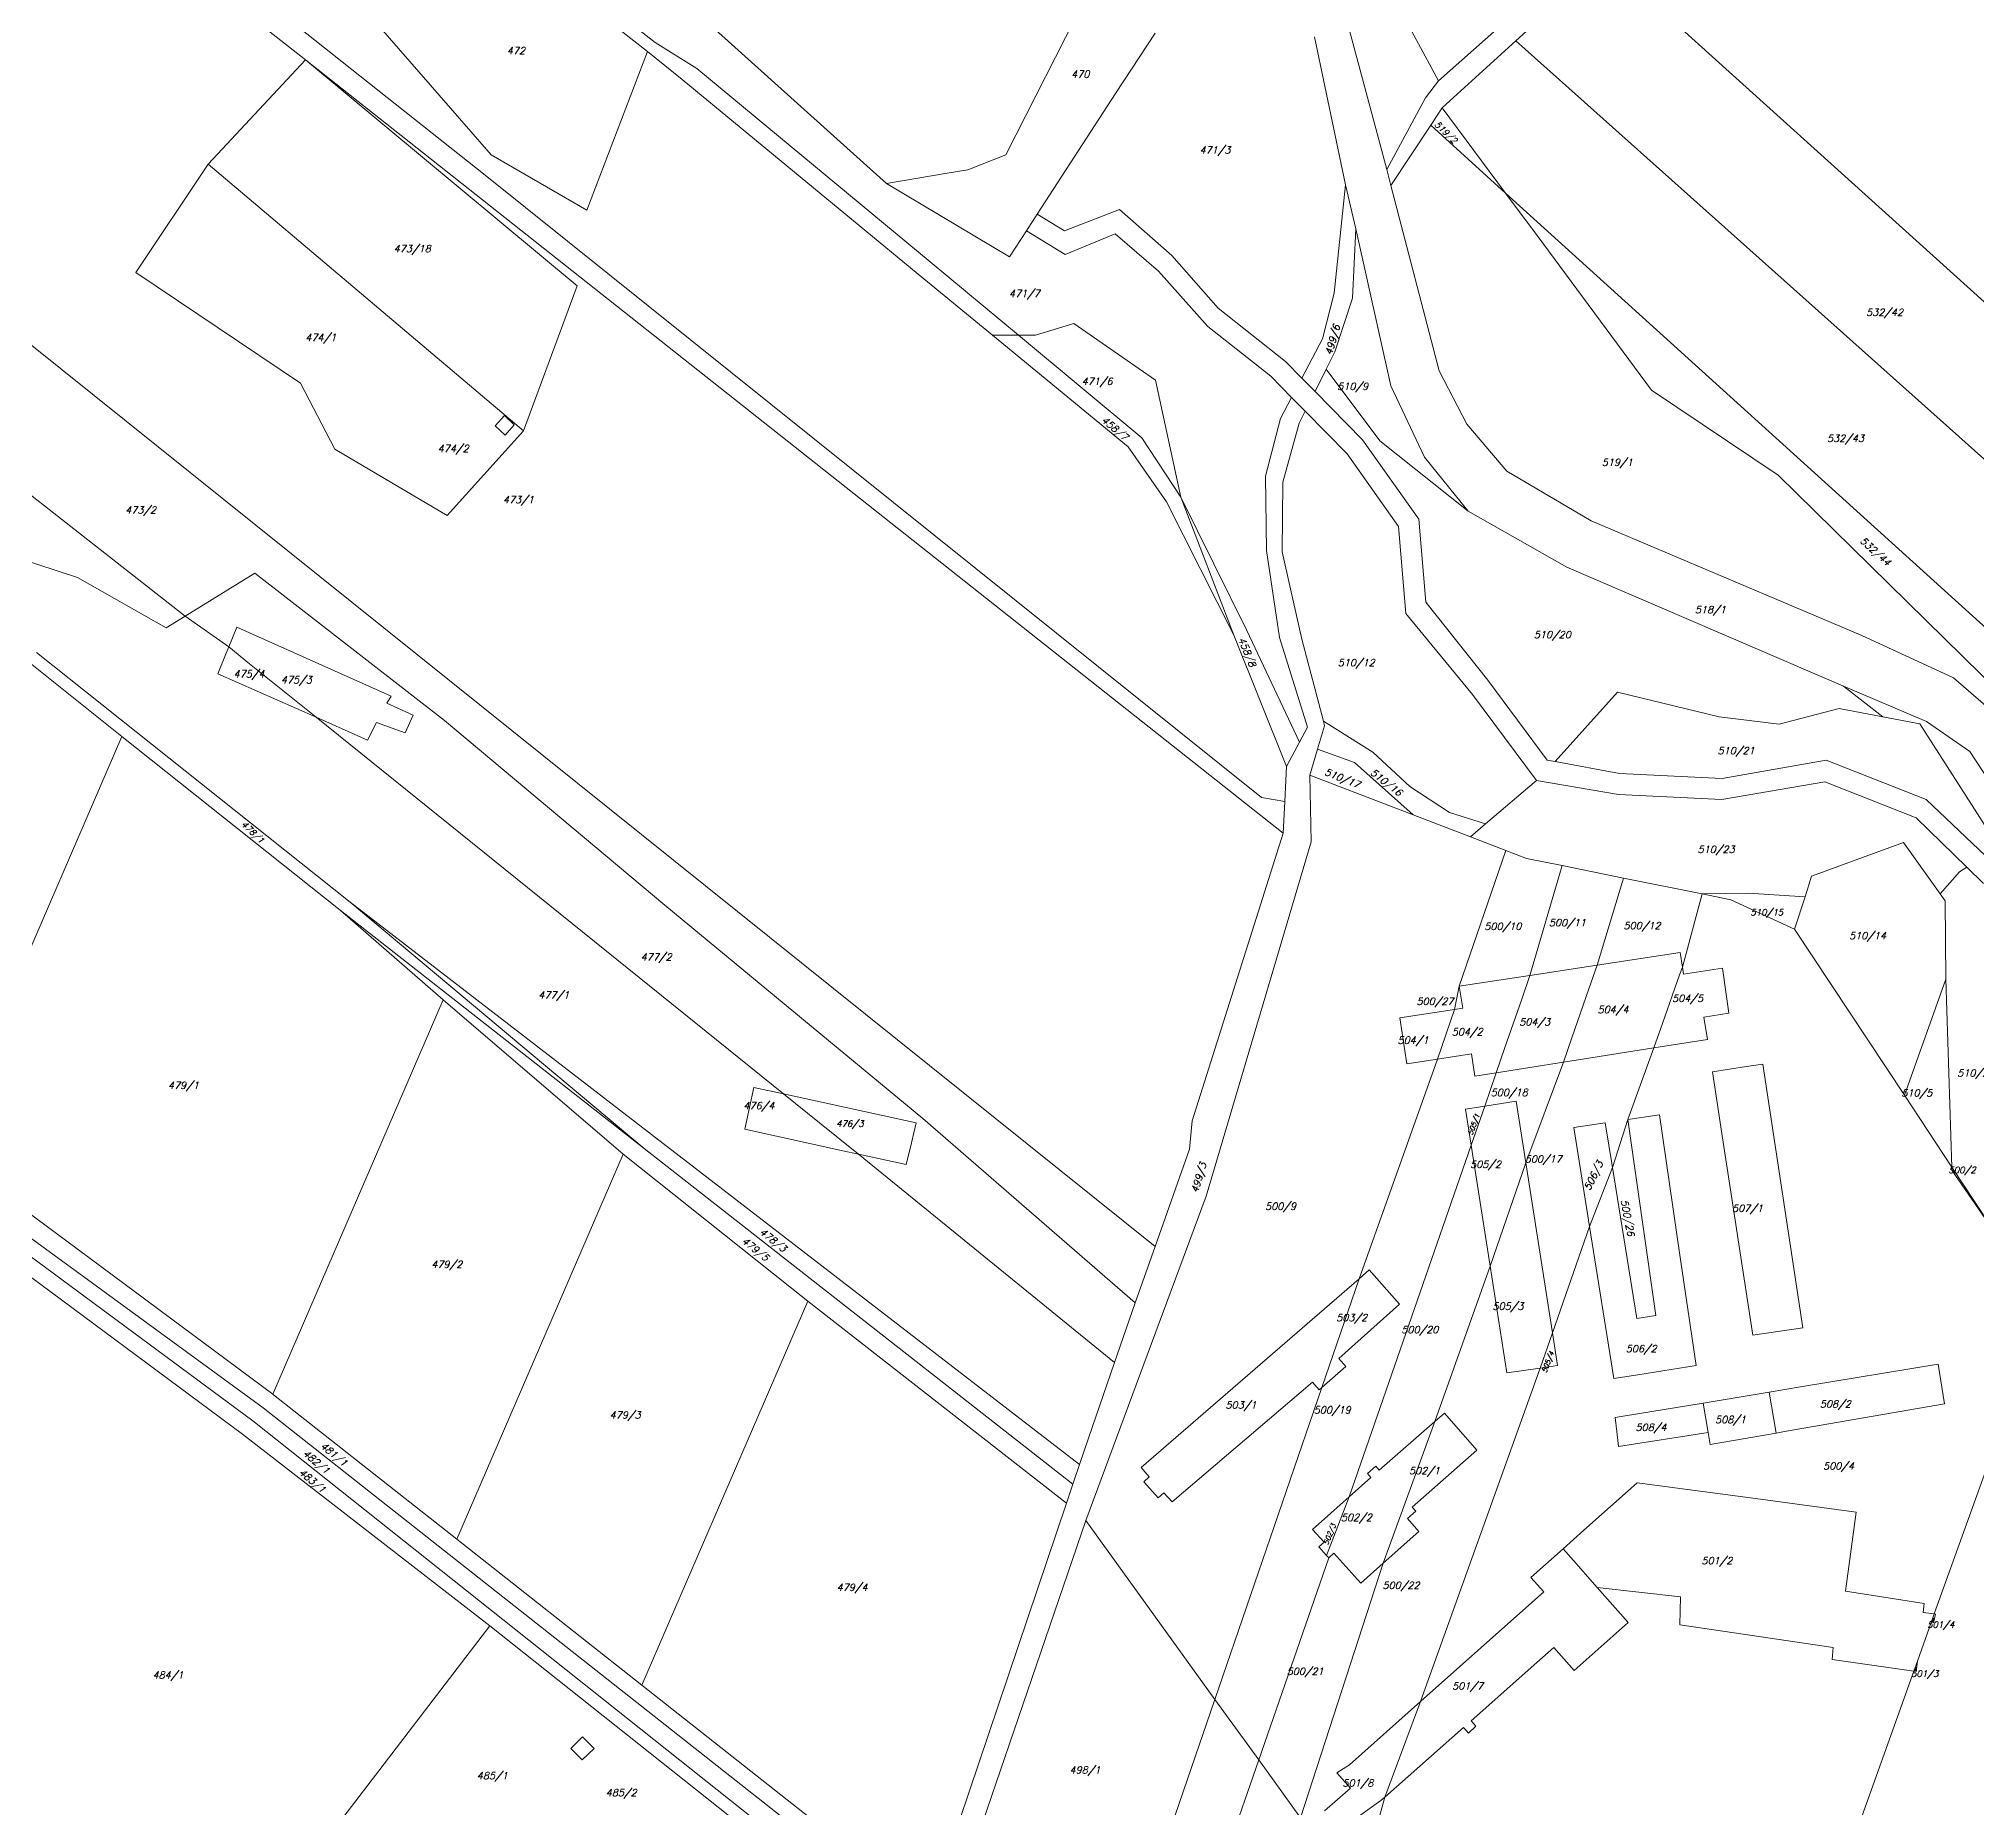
# Model space of a CAD drawing. Header units: millimetres. Extents: x -626414 to -622734, y -1174816 to -1171998.
# Drawn here: x -625481.5 to -625016.3, y -1173423.2 to -1172998.4 of the extents above; entities that cross this region are included whole.
import ezdxf
from ezdxf.enums import TextEntityAlignment as Align

# ---------------------------------------------------------------- set-up
doc = ezdxf.new("R2010")
doc.units = ezdxf.units.MM
doc.layers.add('Dobrinsko_hranice parcel', color=7, linetype='Continuous', lineweight=0)
doc.layers.add('Dobrinsko_parcelní čísla', color=7, linetype='Continuous', lineweight=0)
doc.styles.add('Style-ITALICS', font='ITALICS.shx')

msp = doc.modelspace()

# ---------------------------------------------------------------- linework, layer by layer
at = {"layer": 'Dobrinsko_hranice parcel', "color": 7, "linetype": 'Continuous', "lineweight": 13}
for p, q in [((-625598.71, -1172853.19), (-625374.38, -1173031.19)), ((-625417.5, -1173003.53), (-625519.33, -1172923.46)), ((-625186.07, -1172933.43), (-625145.62, -1173008.53)), ((-625145.62, -1173008.53), (-625092.96, -1172961.73)), ((-625105.66, -1172979.45), (-625127.04, -1172998.93)), ((-624965.64, -1173105.88), (-625105.66, -1172979.45)), ((-625352.77, -1172984.38), (-625333.58, -1172999.36)), ((-625226.89, -1172981.84), (-625249.49, -1173026.33)), ((-625158.04, -1173029.8), (-625170.29, -1172984.17)), ((-625335.49, -1173001.5), (-625354.64, -1172986.48)), ((-625373.01, -1173026.29), (-625400.08, -1172995.22)), ((-625278.12, -1173033.18), (-625319.98, -1172995.5)), ((-625333.58, -1172999.36), (-625323.65, -1173005.57)), ((-625213.65, -1172997.07), (-625223.13, -1173011.63)), ((-625167.96, -1173033.49), (-625175.38, -1172997.97)), ((-625127.04, -1172998.93), (-625142.87, -1173013.35)), ((-624960.17, -1173148.09), (-625127.04, -1172998.93)), ((-625440.89, -1173028.53), (-625417.5, -1173003.53)), ((-625182.89, -1173189.13), (-625417.5, -1173003.53)), ((-625335.49, -1173001.5), (-625350.04, -1173039.61)), ((-625327.14, -1173008.21), (-625335.49, -1173001.5)), ((-625270.5, -1173054.95), (-625327.14, -1173008.21)), ((-625323.65, -1173005.57), (-625267.63, -1173051.96)), ((-625148.73, -1173012.66), (-625145.62, -1173008.53)), ((-625213.65, -1173288.4), (-625557.6, -1173012.43)), ((-625223.13, -1173011.63), (-625241.92, -1173040.53)), ((-625158.04, -1173029.8), (-625148.73, -1173012.66)), ((-625142.87, -1173013.35), (-625144.72, -1173015.05)), ((-625147.49, -1173019.23), (-625144.72, -1173015.05)), ((-625144.72, -1173015.05), (-625129.55, -1173035.49)), ((-625157.04, -1173033.67), (-625147.49, -1173019.23)), ((-625129.55, -1173035.49), (-625147.49, -1173019.23)), ((-625350.04, -1173039.61), (-625373.01, -1173026.29)), ((-625249.49, -1173026.33), (-625258.59, -1173029.88)), ((-625458.25, -1173054.54), (-625440.89, -1173028.53)), ((-625440.89, -1173028.53), (-625365.2, -1173092.56)), ((-625374.38, -1173031.19), (-625188.1, -1173180.6)), ((-625263.52, -1173030.71), (-625278.12, -1173033.18)), ((-625258.59, -1173029.88), (-625263.52, -1173030.71)), ((-625158.04, -1173029.8), (-625157.04, -1173033.67)), ((-625248.59, -1173050.79), (-625278.12, -1173033.18)), ((-625167.96, -1173033.49), (-625170.69, -1173059.56)), ((-625165.5, -1173044.1), (-625167.96, -1173033.49)), ((-625157.04, -1173033.67), (-625145.48, -1173078.15)), ((-624963.17, -1173186.25), (-625129.55, -1173035.49)), ((-625129.55, -1173035.49), (-625121.97, -1173045.7)), ((-625569.56, -1173040.53), (-625446.44, -1173137.04)), ((-625242.35, -1173041.2), (-625244.11, -1173043.9)), ((-625241.92, -1173040.53), (-625242.35, -1173041.2)), ((-625241.92, -1173040.53), (-625235.42, -1173044.52)), ((-625235.42, -1173044.52), (-625222.17, -1173039.4)), ((-625222.17, -1173039.4), (-625209.6, -1173050.47)), ((-625244.54, -1173044.57), (-625248.59, -1173050.79)), ((-625244.11, -1173043.9), (-625244.54, -1173044.57)), ((-625244.54, -1173044.57), (-625235.24, -1173050.26)), ((-625235.24, -1173050.26), (-625223.19, -1173045.26)), ((-625223.19, -1173045.26), (-625212.85, -1173054.26)), ((-625166.29, -1173060.69), (-625165.5, -1173044.1)), ((-625165.5, -1173044.1), (-625157.08, -1173081.8)), ((-625121.97, -1173045.7), (-625094.49, -1173082.83)), ((-625209.6, -1173050.47), (-625198.53, -1173063.14)), ((-625418.72, -1173081.15), (-625458.25, -1173054.54)), ((-625252.64, -1173069.63), (-625270.5, -1173054.95)), ((-625267.63, -1173051.96), (-625246.4, -1173069.63)), ((-625212.85, -1173054.26), (-625200.95, -1173067.52)), ((-625170.69, -1173059.56), (-625173.45, -1173070.48)), ((-625170.48, -1173073.63), (-625166.29, -1173060.69)), ((-625198.53, -1173063.14), (-625182.31, -1173075.93)), ((-625252.64, -1173069.63), (-625246.4, -1173069.63)), ((-625220.1, -1173096.38), (-625252.64, -1173069.63)), ((-625246.4, -1173069.63), (-625216.83, -1173094.25)), ((-625246.4, -1173069.63), (-625242.37, -1173069.63)), ((-625242.37, -1173069.63), (-625233.17, -1173066.8)), ((-625233.17, -1173066.8), (-625213.55, -1173080.42)), ((-625200.95, -1173067.52), (-625185.87, -1173079.43)), ((-625178.42, -1173079.89), (-625173.45, -1173070.48)), ((-625172.55, -1173077.77), (-625170.48, -1173073.63)), ((-625182.31, -1173075.93), (-625178.42, -1173079.89)), ((-625175.24, -1173083.13), (-625172.55, -1173077.77)), ((-625172.55, -1173077.77), (-625159.68, -1173094.96)), ((-625145.48, -1173078.15), (-625138.8, -1173090.93)), ((-625410.45, -1173096.97), (-625418.72, -1173081.15)), ((-625213.55, -1173080.42), (-625207.45, -1173108.52)), ((-625185.87, -1173079.43), (-625180.87, -1173084.53)), ((-625178.42, -1173079.89), (-625175.24, -1173083.13)), ((-625175.24, -1173083.13), (-625163.88, -1173094.69)), ((-625149, -1173098.85), (-625157.08, -1173081.8)), ((-625094.49, -1173082.83), (-625064.08, -1173103.19)), ((-625180.87, -1173084.53), (-625183.54, -1173089.59)), ((-625180.87, -1173084.53), (-625177.6, -1173087.85)), ((-625179.03, -1173090.69), (-625177.6, -1173087.85)), ((-625177.6, -1173087.85), (-625167.58, -1173098.05)), ((-625365.2, -1173092.56), (-625383.52, -1173112.88)), ((-625183.54, -1173089.59), (-625187.17, -1173103.48)), ((-625182.99, -1173104.92), (-625179.03, -1173090.69)), ((-625138.8, -1173090.93), (-625129.24, -1173102.28)), ((-625383.52, -1173112.88), (-625410.45, -1173096.97)), ((-625210.91, -1173109.63), (-625220.1, -1173096.38)), ((-625216.83, -1173094.25), (-625207.45, -1173108.52)), ((-625163.88, -1173094.69), (-625150.37, -1173113.75)), ((-625159.68, -1173094.96), (-625138.48, -1173111.86)), ((-625155.22, -1173115.57), (-625167.58, -1173098.05)), ((-625138.48, -1173111.86), (-625149, -1173098.85)), ((-625129.24, -1173102.28), (-625109.01, -1173114.15)), ((-625187.17, -1173103.48), (-625186.9, -1173121.28)), ((-625183.11, -1173121.58), (-625182.99, -1173104.92)), ((-625064.08, -1173103.19), (-624995.94, -1173170.21)), ((-625194.72, -1173141.58), (-625210.91, -1173109.63)), ((-625207.45, -1173108.52), (-625194.72, -1173141.58)), ((-625207.45, -1173108.52), (-625191.59, -1173140.52)), ((-625114.87, -1173125.32), (-625138.48, -1173111.86)), ((-625153.45, -1173136.38), (-625155.22, -1173115.57)), ((-625150.37, -1173113.75), (-625148.67, -1173133.66)), ((-625109.01, -1173114.15), (-625044.04, -1173141.69)), ((-625472.28, -1173127.78), (-625498.84, -1173119.1)), ((-625186.9, -1173121.28), (-625183.77, -1173142.14)), ((-625178.46, -1173142.55), (-625183.11, -1173121.58)), ((-625048.46, -1173153.82), (-625114.87, -1173125.32)), ((-625450.94, -1173139.82), (-625472.28, -1173127.78)), ((-625429.67, -1173126.7), (-625446.44, -1173137.04)), ((-625384.15, -1173162.12), (-625429.67, -1173126.7)), ((-625148.67, -1173133.66), (-625133.79, -1173152.43)), ((-625446.44, -1173137.04), (-625450.94, -1173139.82)), ((-625446.44, -1173137.04), (-625435.95, -1173144.45)), ((-625435.95, -1173144.45), (-625434.01, -1173139.69)), ((-625434.01, -1173139.69), (-625396.96, -1173156.23)), ((-625137.45, -1173155.89), (-625153.45, -1173136.38)), ((-625436.54, -1173145.9), (-625435.95, -1173144.45)), ((-625435.95, -1173144.45), (-625430.93, -1173148.49)), ((-625182.12, -1173173.11), (-625194.72, -1173141.58)), ((-625191.59, -1173140.52), (-625179, -1173167.3)), ((-625183.77, -1173142.14), (-625177.06, -1173163.69)), ((-625173.26, -1173162.27), (-625178.46, -1173142.55)), ((-625044.04, -1173141.69), (-625022, -1173151.88)), ((-625461.62, -1173165.94), (-625484.03, -1173148.01)), ((-625406.83, -1173205.75), (-625482.08, -1173145.74)), ((-625438.56, -1173150.91), (-625436.54, -1173145.9)), ((-625430.93, -1173148.49), (-625414.98, -1173161.34)), ((-625414.98, -1173161.34), (-625438.56, -1173150.91)), ((-625133.79, -1173152.43), (-625119.54, -1173171.62)), ((-625022, -1173151.88), (-625010.68, -1173161.71)), ((-625396.96, -1173156.23), (-625398, -1173157.92)), ((-625398, -1173157.92), (-625391.67, -1173160.83)), ((-625122.12, -1173176.52), (-625137.45, -1173155.89)), ((-625028.51, -1173162.34), (-625048.46, -1173153.82)), ((-625039.03, -1173161.22), (-625048.46, -1173153.82)), ((-625414.98, -1173161.34), (-625302.82, -1173251.72)), ((-625402.61, -1173166.81), (-625414.98, -1173161.34)), ((-625400.46, -1173162.55), (-625402.61, -1173166.81)), ((-625393.62, -1173165.08), (-625400.46, -1173162.55)), ((-625391.67, -1173160.83), (-625393.62, -1173165.08)), ((-625331.28, -1173206.4), (-625384.15, -1173162.12)), ((-625161.37, -1173169.74), (-625173.26, -1173162.27)), ((-625172.96, -1173163.41), (-625173.26, -1173162.27)), ((-625018.15, -1173169.57), (-625028.51, -1173162.34)), ((-625461.62, -1173165.94), (-625504.43, -1173265.1)), ((-625409.21, -1173207.64), (-625461.62, -1173165.94)), ((-625179, -1173167.3), (-625182.12, -1173173.11)), ((-625177.06, -1173163.69), (-625179, -1173167.3)), ((-625174.64, -1173169.01), (-625172.96, -1173163.41)), ((-625176.52, -1173175.26), (-625174.64, -1173169.01)), ((-625165.81, -1173172.16), (-625174.64, -1173169.01)), ((-625151.71, -1173184.78), (-625165.81, -1173172.16)), ((-625152.47, -1173177.98), (-625161.37, -1173169.74)), ((-625119.54, -1173171.62), (-625117.64, -1173171.97)), ((-625117.64, -1173171.97), (-625102.16, -1173174.86)), ((-625077.59, -1173176.04), (-625052.57, -1173171.61)), ((-625052.57, -1173171.61), (-625028.58, -1173181.08)), ((-625003.94, -1173191.19), (-625018.15, -1173169.57)), ((-625182.12, -1173173.11), (-625182.53, -1173181.57)), ((-625176.21, -1173191.25), (-625176.52, -1173175.26)), ((-625176.52, -1173175.26), (-625151.71, -1173184.78)), ((-625134.31, -1173186.89), (-625122.12, -1173176.52)), ((-625102.4, -1173179.86), (-625122.12, -1173176.52)), ((-625102.16, -1173174.86), (-625077.59, -1173176.04)), ((-625052.91, -1173176.85), (-625077.63, -1173181.04)), ((-625030.98, -1173185.5), (-625052.91, -1173176.85)), ((-625188.1, -1173180.6), (-625182.53, -1173181.57)), ((-625182.53, -1173181.57), (-625182.89, -1173189.13)), ((-625142.97, -1173184.22), (-625152.47, -1173177.98)), ((-625077.63, -1173181.04), (-625102.4, -1173179.86)), ((-625028.58, -1173181.08), (-625014.38, -1173194.57)), ((-625151.71, -1173184.78), (-625137.97, -1173190.06)), ((-625134.31, -1173186.89), (-625142.97, -1173184.22)), ((-625018.82, -1173197.34), (-625030.98, -1173185.5)), ((-625182.89, -1173189.13), (-625204.74, -1173258.2)), ((-625137.97, -1173190.06), (-625134.31, -1173186.89)), ((-625137.97, -1173190.06), (-625129.45, -1173193.33)), ((-625201.35, -1173276.27), (-625176.21, -1173191.25)), ((-625129.45, -1173193.33), (-625140.63, -1173225.9)), ((-625129.45, -1173193.33), (-625124.54, -1173195.21)), ((-625124.54, -1173195.21), (-625115.97, -1173196.94)), ((-625034.03, -1173191.41), (-625056.11, -1173199.49)), ((-625025.21, -1173203.73), (-625034.03, -1173191.41)), ((-625123.71, -1173223.31), (-625115.97, -1173196.94)), ((-625115.97, -1173196.94), (-625101.25, -1173199.92)), ((-625101.25, -1173199.92), (-625107.55, -1173220.83)), ((-625101.25, -1173199.92), (-625082.36, -1173203.74)), ((-625056.11, -1173199.49), (-625057.64, -1173204.46)), ((-625014.86, -1173201.2), (-625018.82, -1173197.34)), ((-625087.1, -1173221.28), (-625082.36, -1173203.74)), ((-625071.3, -1173203.52), (-625082.36, -1173203.74)), ((-625082.36, -1173203.74), (-625075.48, -1173205.13)), ((-625057.64, -1173204.46), (-625071.3, -1173203.52)), ((-625057.64, -1173204.46), (-625060.19, -1173212.23)), ((-625024.04, -1173205.37), (-625025.21, -1173203.73)), ((-625384.46, -1173229.18), (-625409.21, -1173207.64)), ((-625336.25, -1173264.82), (-625409.21, -1173207.64)), ((-625336.25, -1173264.82), (-625406.83, -1173205.75)), ((-625231.76, -1173340.71), (-625406.83, -1173205.75)), ((-625269.36, -1173257.63), (-625331.28, -1173206.4)), ((-625075.48, -1173205.13), (-625060.19, -1173212.23)), ((-625023.9, -1173224.2), (-625024.04, -1173205.37)), ((-625060.19, -1173212.23), (-625033.83, -1173252.07)), ((-625107.55, -1173220.83), (-625087.64, -1173217.78)), ((-625087.64, -1173217.78), (-625087.1, -1173221.28)), ((-625140.63, -1173225.9), (-625123.71, -1173223.31)), ((-625123.71, -1173223.31), (-625125.67, -1173228.97)), ((-625123.71, -1173223.31), (-625107.55, -1173220.83)), ((-625107.55, -1173220.83), (-625109.52, -1173226.5)), ((-625087.76, -1173223.16), (-625091.89, -1173234.87)), ((-625087.1, -1173221.28), (-625087.76, -1173223.16)), ((-625087.1, -1173221.28), (-625086.83, -1173223.02)), ((-625086.83, -1173223.02), (-625077.46, -1173221.58)), ((-625077.46, -1173221.58), (-625075.93, -1173232.35)), ((-625140.63, -1173225.9), (-625141.81, -1173231.45)), ((-625139.82, -1173231.14), (-625140.63, -1173225.9)), ((-625109.52, -1173226.5), (-625113.64, -1173238.3)), ((-625033.83, -1173252.07), (-625023.9, -1173224.2)), ((-625023.9, -1173224.2), (-625022.42, -1173269.31)), ((-625384.46, -1173229.18), (-625425.34, -1173323.85)), ((-625341.31, -1173266.2), (-625384.46, -1173229.18)), ((-625154.94, -1173233.46), (-625141.81, -1173231.45)), ((-625141.81, -1173231.45), (-625145.9, -1173243.39)), ((-625141.81, -1173231.45), (-625139.82, -1173231.14)), ((-625125.67, -1173228.97), (-625129.77, -1173240.85)), ((-625075.93, -1173232.35), (-625081.96, -1173233.3)), ((-625427.66, -1173327.1), (-625551.86, -1173236.54)), ((-625153.25, -1173244.55), (-625154.94, -1173233.46)), ((-625091.89, -1173234.87), (-625093.96, -1173240.71)), ((-625081.96, -1173233.3), (-625081.11, -1173238.69)), ((-625430.13, -1173330.25), (-625553.43, -1173239.11)), ((-625137.74, -1173242.1), (-625145.9, -1173243.39)), ((-625136.89, -1173247.49), (-625137.74, -1173242.1)), ((-625129.77, -1173240.85), (-625131.79, -1173246.68)), ((-625113.64, -1173238.3), (-625115.67, -1173244.14)), ((-625093.96, -1173240.71), (-625115.67, -1173244.14)), ((-625100.16, -1173257.9), (-625093.96, -1173240.71)), ((-625081.11, -1173238.69), (-625093.96, -1173240.71)), ((-625145.9, -1173243.39), (-625164.68, -1173296.13)), ((-625145.9, -1173243.39), (-625153.25, -1173244.55)), ((-625131.79, -1173246.68), (-625136.89, -1173247.49)), ((-625134.54, -1173254.67), (-625131.79, -1173246.68)), ((-625115.67, -1173244.14), (-625131.79, -1173246.68)), ((-625115.67, -1173244.14), (-625124.66, -1173268.27)), ((-625079.9, -1173246.46), (-625071.71, -1173245.17)), ((-625077.62, -1173261.25), (-625079.9, -1173246.46)), ((-625071.71, -1173245.17), (-625067.82, -1173244.56)), ((-625067.82, -1173244.56), (-625058.22, -1173307.92)), ((-625310.98, -1173255.01), (-625309.92, -1173250.17)), ((-625309.92, -1173250.17), (-625302.82, -1173251.72)), ((-625312.12, -1173260.24), (-625310.98, -1173255.01)), ((-625302.82, -1173251.72), (-625270.98, -1173258.68)), ((-625302.82, -1173251.72), (-625294.21, -1173258.66)), ((-625139.15, -1173255.38), (-625134.54, -1173254.67)), ((-625137.79, -1173264.06), (-625139.15, -1173255.38)), ((-625134.54, -1173254.67), (-625137.79, -1173264.06)), ((-625134.54, -1173254.67), (-625126.97, -1173253.49)), ((-625126.97, -1173253.49), (-625124.66, -1173268.27)), ((-625033.83, -1173252.07), (-625022.42, -1173269.31)), ((-625288.59, -1173265.43), (-625312.12, -1173260.24)), ((-625294.21, -1173258.66), (-625284.82, -1173266.23)), ((-625270.98, -1173258.68), (-625272.13, -1173263.47)), ((-625218.41, -1173301.93), (-625269.36, -1173257.63)), ((-625204.74, -1173258.2), (-625205.42, -1173264.97)), ((-625113.16, -1173259.81), (-625105.61, -1173258.7)), ((-625109.36, -1173283.57), (-625113.16, -1173259.81)), ((-625105.61, -1173258.7), (-625103.88, -1173269.44)), ((-625103.88, -1173269.44), (-625100.16, -1173257.9)), ((-625100.16, -1173257.9), (-625092.57, -1173256.79)), ((-625093.46, -1173304.95), (-625100.16, -1173257.9)), ((-625092.57, -1173256.79), (-625087.76, -1173289.89)), ((-625425.34, -1173323.85), (-625504.43, -1173265.1)), ((-625233.36, -1173345.45), (-625336.25, -1173264.82)), ((-625284.82, -1173266.23), (-625288.59, -1173265.43)), ((-625272.13, -1173263.47), (-625273.37, -1173268.66)), ((-625205.42, -1173264.97), (-625213.65, -1173288.4)), ((-625167.07, -1173348.49), (-625137.79, -1173264.06)), ((-625133.26, -1173293.06), (-625137.79, -1173264.06)), ((-625070.18, -1173309.62), (-625077.62, -1173261.25)), ((-625432.61, -1173333.39), (-625523.05, -1173266.36)), ((-625341.31, -1173266.2), (-625381.22, -1173358.64)), ((-625297.01, -1173301.48), (-625341.31, -1173266.2)), ((-625273.37, -1173268.66), (-625284.82, -1173266.23)), ((-625284.82, -1173266.23), (-625223.35, -1173316.22)), ((-625124.66, -1173268.27), (-625133.26, -1173293.06)), ((-625124.66, -1173268.27), (-625118.27, -1173309.12)), ((-625103.88, -1173269.44), (-625109.36, -1173283.57)), ((-625103.88, -1173269.44), (-625098.06, -1173305.68)), ((-625022.4, -1173270.03), (-625022.42, -1173269.31)), ((-625022.42, -1173269.31), (-625011.2, -1173286.27)), ((-625011.2, -1173286.27), (-625022.4, -1173270.03)), ((-625230.28, -1173354.16), (-625201.35, -1173276.27)), ((-625118.27, -1173309.12), (-625109.36, -1173283.57)), ((-625103.53, -1173320.06), (-625109.36, -1173283.57)), ((-625213.65, -1173288.4), (-625218.41, -1173301.93)), ((-625133.26, -1173293.06), (-625146.47, -1173330.38)), ((-625129.25, -1173318.73), (-625133.26, -1173293.06)), ((-625087.76, -1173289.89), (-625083.82, -1173316.95)), ((-625217.02, -1173341.44), (-625164.68, -1173296.13)), ((-625164.68, -1173296.13), (-625173.6, -1173322.24)), ((-625164.68, -1173296.13), (-625162.23, -1173294)), ((-625162.23, -1173294), (-625154.95, -1173302.25)), ((-625297.01, -1173301.48), (-625336.81, -1173393.67)), ((-625234.89, -1173349.99), (-625297.01, -1173301.48)), ((-625218.41, -1173301.93), (-625223.35, -1173316.22)), ((-625154.95, -1173302.25), (-625169.56, -1173315.27)), ((-625098.06, -1173305.68), (-625093.46, -1173304.95)), ((-625118.27, -1173309.12), (-625121.23, -1173317.55)), ((-625118.27, -1173309.12), (-625117.05, -1173316.94)), ((-625058.22, -1173307.92), (-625070.18, -1173309.62)), ((-625223.35, -1173316.22), (-625229.62, -1173334.36)), ((-625169.56, -1173315.27), (-625167.87, -1173317.17)), ((-625058.79, -1173322.08), (-625025.72, -1173316.6)), ((-625025.72, -1173316.6), (-625024.22, -1173326.12)), ((-625175.9, -1173320.93), (-625209.58, -1173349.68)), ((-625174.23, -1173322.8), (-625175.9, -1173320.93)), ((-625167.87, -1173317.17), (-625173.6, -1173322.24)), ((-625149.91, -1173397.61), (-625121.23, -1173317.55)), ((-625121.23, -1173317.55), (-625129.25, -1173318.73)), ((-625117.05, -1173316.94), (-625121.23, -1173317.55)), ((-625097.81, -1173319.16), (-625103.53, -1173320.06)), ((-625083.82, -1173316.95), (-625097.81, -1173319.16)), ((-625026.65, -1173376.57), (-625006.38, -1173320.14)), ((-625425.19, -1173323.96), (-625425.34, -1173323.85)), ((-625381.22, -1173358.64), (-625425.19, -1173323.96)), ((-625173.6, -1173322.24), (-625199.27, -1173397.09)), ((-625173.6, -1173322.24), (-625174.23, -1173322.8)), ((-625101.29, -1173329.12), (-625082.1, -1173325.94)), ((-625082.1, -1173325.94), (-625066.24, -1173323.31)), ((-625080.93, -1173333), (-625082.1, -1173325.94)), ((-625066.24, -1173323.31), (-625058.79, -1173322.08)), ((-625066.24, -1173323.31), (-625064.63, -1173333.15)), ((-625430.13, -1173330.25), (-625275.57, -1173453.04)), ((-625271.04, -1173450.6), (-625427.66, -1173327.1)), ((-625159.83, -1173342.03), (-625146.47, -1173330.38)), ((-625146.47, -1173330.38), (-625158.88, -1173364.35)), ((-625146.47, -1173330.38), (-625144.16, -1173328.37)), ((-625144.16, -1173328.37), (-625136.45, -1173337.23)), ((-625103.26, -1173329.45), (-625101.29, -1173329.12)), ((-625102.85, -1173332.74), (-625103.26, -1173329.45)), ((-625024.22, -1173326.12), (-625062.61, -1173332.8)), ((-625373.33, -1173379.45), (-625432.61, -1173333.39)), ((-625229.62, -1173334.36), (-625231.76, -1173340.71)), ((-625102.4, -1173336.34), (-625102.85, -1173332.74)), ((-625080.93, -1173333), (-625102.4, -1173336.34)), ((-625080.45, -1173335.91), (-625080.93, -1173333)), ((-625064.63, -1173333.15), (-625080.45, -1173335.91)), ((-625062.61, -1173332.8), (-625064.63, -1173333.15)), ((-625136.45, -1173337.23), (-625151.94, -1173350.95)), ((-625231.76, -1173340.71), (-625233.36, -1173345.45)), ((-625215.04, -1173343.64), (-625217.02, -1173341.44)), ((-625216.36, -1173344.83), (-625215.04, -1173343.64)), ((-625167.07, -1173348.49), (-625161.85, -1173343.83)), ((-625162.7, -1173342.88), (-625160.69, -1173341.06)), ((-625161.85, -1173343.83), (-625162.7, -1173342.88)), ((-625160.69, -1173341.06), (-625159.83, -1173342.03)), ((-625233.36, -1173345.45), (-625234.89, -1173349.99)), ((-625212.88, -1173348.67), (-625216.36, -1173344.83)), ((-625211.56, -1173347.48), (-625212.88, -1173348.67)), ((-625209.58, -1173349.68), (-625211.56, -1173347.48)), ((-625175.83, -1173356.31), (-625167.07, -1173348.49)), ((-625167.07, -1173348.49), (-625172.51, -1173362.53)), ((-625110.78, -1173356.5), (-625097.96, -1173345.08)), ((-625097.96, -1173345.08), (-625068.39, -1173349.03)), ((-625068.39, -1173349.03), (-625045.39, -1173352.11)), ((-625234.89, -1173349.99), (-625264.59, -1173438.05)), ((-625151.09, -1173351.92), (-625153.09, -1173353.69)), ((-625153.09, -1173353.69), (-625150.34, -1173356.79)), ((-625151.94, -1173350.95), (-625151.09, -1173351.92)), ((-625045.39, -1173352.11), (-625047.93, -1173371.07)), ((-625262.52, -1173448.4), (-625230.28, -1173354.16)), ((-625199.27, -1173397.09), (-625230.28, -1173354.16)), ((-625173.09, -1173359.35), (-625175.83, -1173356.31)), ((-625150.34, -1173356.79), (-625158.88, -1173364.35)), ((-625115.75, -1173360.93), (-625110.78, -1173356.5)), ((-625336.81, -1173393.67), (-625381.22, -1173358.64)), ((-625188.78, -1173411.61), (-625171.97, -1173363.13)), ((-625174.35, -1173360.48), (-625173.09, -1173359.35)), ((-625172.51, -1173362.53), (-625174.35, -1173360.48)), ((-625171.97, -1173363.13), (-625172.51, -1173362.53)), ((-625170.71, -1173362.01), (-625171.97, -1173363.13)), ((-625164.3, -1173369.15), (-625170.71, -1173362.01)), ((-625123.46, -1173367.8), (-625115.75, -1173360.93)), ((-625113.27, -1173363.73), (-625115.75, -1173360.93)), ((-625158.88, -1173364.35), (-625178.72, -1173425.55)), ((-625158.88, -1173364.35), (-625164.3, -1173369.15)), ((-625120.37, -1173371.26), (-625123.46, -1173367.8)), ((-625107.56, -1173370.21), (-625113.27, -1173363.73)), ((-625149.91, -1173397.61), (-625120.37, -1173371.26)), ((-625107.56, -1173370.21), (-625100.12, -1173378.64)), ((-625087.59, -1173372.46), (-625107.56, -1173370.21)), ((-625087.74, -1173379.17), (-625087.59, -1173372.46)), ((-625047.93, -1173371.07), (-625029.1, -1173374.09)), ((-625029.1, -1173374.09), (-625029.35, -1173376.25)), ((-625029.35, -1173376.25), (-625026.65, -1173376.57)), ((-625027.39, -1173378.63), (-625026.65, -1173376.57)), ((-625026.39, -1173376.6), (-625026.85, -1173378.69)), ((-625026.65, -1173376.57), (-625026.39, -1173376.6)), ((-625373.33, -1173379.45), (-625421.2, -1173441.98)), ((-625313.05, -1173427.28), (-625373.33, -1173379.45)), ((-625100.12, -1173378.64), (-625113.09, -1173390.13)), ((-625079.57, -1173380.38), (-625087.74, -1173379.17)), ((-625050.92, -1173384.63), (-625079.57, -1173380.38)), ((-625030.69, -1173387.87), (-625027.39, -1173378.63)), ((-625026.85, -1173378.69), (-625027.39, -1173378.63)), ((-625117.97, -1173384.62), (-625122.02, -1173388.21)), ((-625113.09, -1173390.13), (-625117.97, -1173384.62)), ((-625051.15, -1173387.52), (-625050.92, -1173384.63)), ((-625122.02, -1173388.21), (-625137.82, -1173402.2)), ((-625060.32, -1173470.82), (-625031.55, -1173390.28)), ((-625031.55, -1173390.28), (-625051.15, -1173387.52)), ((-625031.55, -1173390.28), (-625030.69, -1173387.87)), ((-625030.98, -1173390.36), (-625031.55, -1173390.28)), ((-625030.69, -1173387.87), (-625030.98, -1173390.36)), ((-625287.57, -1173432.52), (-625336.81, -1173393.67)), ((-625199.27, -1173397.09), (-625218.52, -1173453.21)), ((-625188.78, -1173411.61), (-625199.27, -1173397.09)), ((-625166.96, -1173412.82), (-625149.91, -1173397.61)), ((-625149.91, -1173397.61), (-625158.54, -1173420.55)), ((-625139.65, -1173403.82), (-625158.54, -1173420.55)), ((-625138.46, -1173405.16), (-625139.65, -1173403.82)), ((-625136.64, -1173403.54), (-625138.46, -1173405.16)), ((-625137.82, -1173402.2), (-625136.64, -1173403.54)), ((-625203.6, -1173454.33), (-625188.78, -1173411.61)), ((-625178.72, -1173425.55), (-625188.78, -1173411.61)), ((-625170.02, -1173414.7), (-625166.96, -1173412.82)), ((-625172.96, -1173423.87), (-625166.72, -1173418.43)), ((-625166.72, -1173418.43), (-625170.02, -1173414.7)), ((-625165.11, -1173444.38), (-625158.54, -1173420.55)), ((-625159.47, -1173421.37), (-625164.81, -1173425.23)), ((-625158.54, -1173420.55), (-625159.47, -1173421.37))]:
    msp.add_line(p, q, dxfattribs=at)
at = {"layer": 'Dobrinsko_hranice parcel', "color": 7, "linetype": 'Continuous', "lineweight": 13, "flags": 128}
for points in [[(-625417.5, -1173003.53), (-625352.36, -1173057.8), (-625365.2, -1173092.56)], [(-625372.04, -1173091.34), (-625369.81, -1173088.9), (-625367.42, -1173091.16), (-625369.64, -1173093.59), (-625372.04, -1173091.34)], [(-625117.64, -1173171.97), (-625102.71, -1173155.3), (-625078.25, -1173161.19), (-625063.9, -1173163.02), (-625049.44, -1173159.23), (-625039.03, -1173161.22)], [(-625039.03, -1173161.22), (-625030.09, -1173162.92), (-625020.27, -1173178.25)], [(-625020.27, -1173178.25), (-625011.12, -1173192.53), (-625014.38, -1173194.57)], [(-625025.21, -1173203.73), (-625020.6, -1173198.46), (-625018.82, -1173197.34)], [(-625353.87, -1173408.84), (-625351.06, -1173406.06), (-625348.28, -1173408.86), (-625351.1, -1173411.63), (-625353.87, -1173408.84)]]:
    msp.add_lwpolyline(points, dxfattribs=at)

# ---------------------------------------------------------------- texts
at = {"layer": 'Dobrinsko_parcelní čísla', "color": 7, "linetype": 'Continuous', "lineweight": 0, "style": 'Style-ITALICS'}
for s, height, p in [('472', 1.7, (-625367.03, -1173002.175)), ('470', 1.7, (-625231.6, -1173007.805)), ('471/3', 1.7, (-625199.27, -1173025.975)), ('473/18', 1.7, (-625391.915, -1173049.715)), ('471/7', 1.7, (-625245.01, -1173060.455)), ('532/42', 1.7, (-625038.57, -1173064.985)), ('474/1', 1.7, (-625413.871, -1173071.015)), ('471/6', 1.7, (-625227.56, -1173081.535)), ('510/9', 1.7, (-625166.21, -1173082.755)), ('532/43', 1.7, (-625047.96, -1173095.245)), ('474/2', 1.7, (-625382.069, -1173097.665)), ('519/1', 1.7, (-625102.73, -1173100.975)), ('473/2', 1.7, (-625457.09, -1173112.435)), ('473/1', 1.7, (-625366.44, -1173109.945)), ('518/1', 1.7, (-625080.38, -1173136.345)), ('510/20', 1.7, (-625118.308, -1173142.335)), ('510/12', 1.7, (-625165.36, -1173149.055)), ('475/4', 1.7, (-625431.076, -1173151.755)), ('475/3', 1.7, (-625419.72, -1173153.185)), ('510/21', 1.7, (-625074.212, -1173170.195)), ('510/23', 1.7, (-625079.007, -1173193.855)), ('500/11', 1.7, (-625114.69, -1173211.475)), ('510/15', 1.5, (-625066.84, -1173208.885)), ('500/10', 1.7, (-625130.19, -1173212.375)), ('500/12', 1.7, (-625096.79, -1173212.225)), ('510/14', 1.7, (-625042.66, -1173214.595)), ('477/2', 1.7, (-625333.36, -1173219.695)), ('477/1', 1.7, (-625357.94, -1173228.855)), ('504/5', 1.7, (-625085.86, -1173229.655)), ('500/27', 1.7, (-625146.46, -1173230.345)), ('504/4', 1.7, (-625103.74, -1173232.335)), ('504/2', 1.7, (-625138.74, -1173237.685)), ('504/3', 1.7, (-625122.54, -1173235.345)), ('504/1', 1.7, (-625151.74, -1173239.695)), ('510/22', 1.7, (-625016.691, -1173247.575)), ('479/1', 1.7, (-625446.84, -1173250.535)), ('500/18', 1.7, (-625128.67, -1173252.245)), ('510/5', 1.7, (-625030.85, -1173252.385)), ('476/4', 1.7, (-625308.72, -1173255.395)), ('476/3', 1.5, (-625286.89, -1173259.605)), ('505/2', 1.7, (-625134.33, -1173269.465)), ('500/17', 1.7, (-625120.49, -1173268.205)), ('500/2', 1.5, (-625019.96, -1173270.725)), ('500/9', 1.7, (-625183.53, -1173279.545)), ('507/1', 1.7, (-625071.47, -1173280.075)), ('479/2', 1.7, (-625383.63, -1173293.495)), ('505/3', 1.7, (-625128.96, -1173303.545)), ('503/2', 1.7, (-625166.46, -1173306.315)), ('500/20', 1.7, (-625150.11, -1173309.165)), ('506/2', 1.7, (-625096.97, -1173313.735)), ('503/1', 1.7, (-625193.03, -1173327.295)), ('508/2', 1.7, (-625050.39, -1173327.025)), ('479/3', 1.7, (-625340.82, -1173329.645)), ('500/19', 1.7, (-625171.14, -1173328.435)), ('508/4', 1.7, (-625094.63, -1173332.605)), ('508/1', 1.7, (-625075.54, -1173330.755)), ('502/1', 1.7, (-625149, -1173343.055)), ('500/4', 1.7, (-625049.62, -1173341.925)), ('502/2', 1.7, (-625165.33, -1173354.265)), ('501/2', 1.7, (-625078.82, -1173364.615)), ('479/4', 1.7, (-625286.36, -1173371.005)), ('500/22', 1.7, (-625154.62, -1173370.575)), ('501/4', 1.5, (-625025.09, -1173379.885)), ('484/1', 1.7, (-625450.53, -1173392.075)), ('500/21', 1.7, (-625177.63, -1173391.195)), ('501/3', 1.5, (-625028.94, -1173391.675)), ('501/7', 1.7, (-625138.64, -1173394.695)), ('485/1', 1.7, (-625372.707, -1173416.255)), ('498/1', 1.7, (-625230.47, -1173414.865)), ('485/2', 1.7, (-625341.756, -1173420.325)), ('501/8', 1.7, (-625164.97, -1173417.995))]:
    msp.add_text(s, height=height, dxfattribs=at).set_placement(p, align=Align.CENTER)
for s, height, rotation, p in [('519/2', 1.5, 316, (-625144.38, -1173021.419)), ('499/6', 1.7, 74, (-625170.241, -1173070.977)), ('458/7', 1.7, 320, (-625223.823, -1173092.615)), ('532/44', 1.7, 318, (-625041.334, -1173122.135)), ('458/8', 1.7, 292, (-625192.324, -1173145.939)), ('510/17', 1.7, 338, (-625169.029, -1173176.734)), ('510/16', 1.7, 322, (-625158.671, -1173177.634)), ('478/1', 1.5, 316, (-625430.7, -1173189.419)), ('505/1', 1.2, 70, (-625136.598, -1173259.282)), ('499/3', 1.7, 73, (-625202.343, -1173272.084)), ('506/3', 1.7, 64, (-625107.668, -1173271.746)), ('500/2', 0.2, 308, (-625022.009, -1173270.42)), ('500/26', 1.7, 281, (-625101.057, -1173281.611)), ('479/5', 1.7, 321, (-625310.067, -1173289.66)), ('478/3', 1.7, 321, (-625305.827, -1173287.46)), ('505/4', 1.2, 69, (-625118.829, -1173316.337)), ('482/1', 1.7, 320, (-625415.483, -1173340.665)), ('481/1', 1.7, 320, (-625411.273, -1173338.865)), ('483/1', 1.7, 320, (-625416.433, -1173345.225)), ('502/3', 1.2, 68, (-625171.181, -1173357.672)), ('501/4', 0.2, 67, (-625026.853, -1173378.029)), ('501/3', 0.2, 72, (-625031.082, -1173389.825))]:
    msp.add_text(s, height=height, rotation=rotation, dxfattribs=at).set_placement(p, align=Align.CENTER)

doc.saveas('drawing.dxf')
